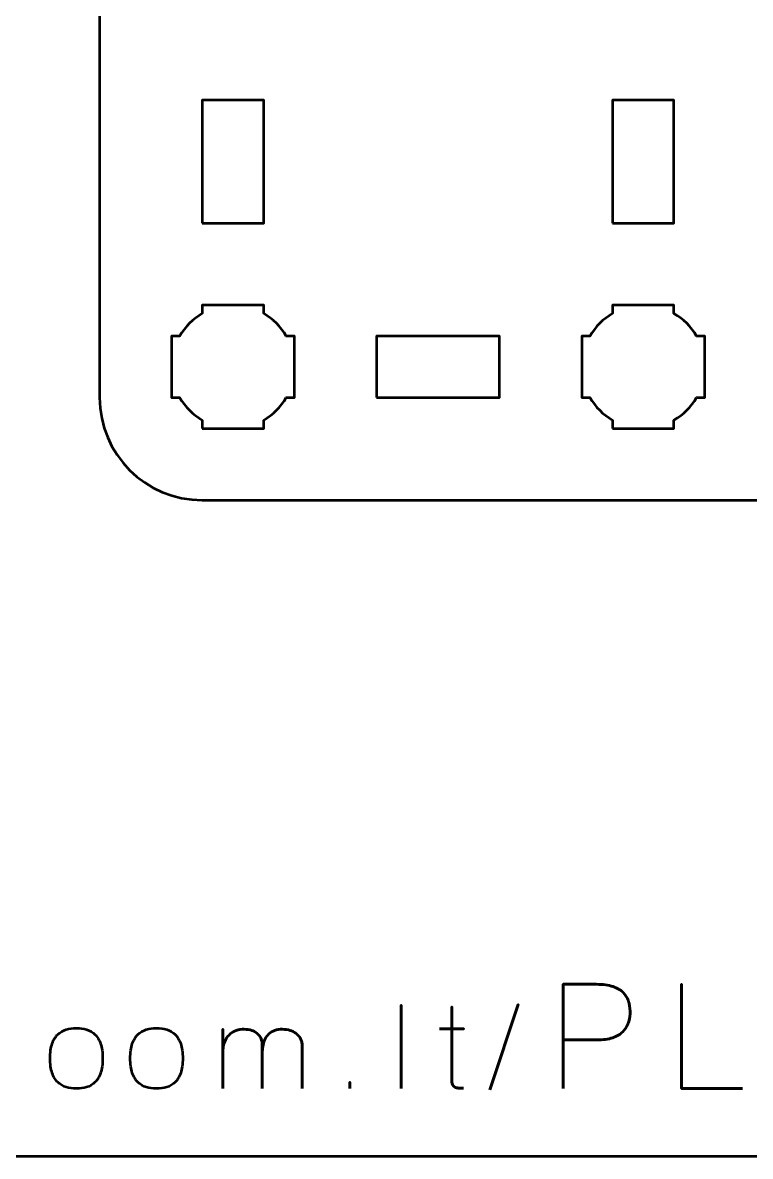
# Model space of a CAD drawing. Header units: centimetres. Extents: x -21 to 0, y -29.7 to 0.
# Drawn here: x -7.53 to -3.98, y -29.7 to -24.17 of the extents above; entities that cross this region are included whole.
import ezdxf

# ---------------------------------------------------------------- set-up
doc = ezdxf.new("R2010")
doc.units = ezdxf.units.CM
doc.header["$MEASUREMENT"] = 0
doc.layers.add('Layer 1', color=7, linetype='Continuous')

msp = doc.modelspace()

# ---------------------------------------------------------------- linework, layer by layer
at = {"layer": 'Layer 1', "color": 1, "lineweight": 53}
msp.add_open_spline([(-21.00003, -29.19995), (-21.00003, -29.19995), (-21.00003, -5.89992), (-21.00003, -5.89992), (-21.00003, -5.89992), (-21.00003, -5.81709), (-20.93286, -5.74992), (-20.85003, -5.74992), (-20.85003, -5.74992), (-20.7672, -5.74992), (-20.70003, -5.68275), (-20.70003, -5.59992), (-20.70003, -5.59992), (-20.70003, -5.51709), (-20.7672, -5.44992), (-20.85003, -5.44992), (-20.85003, -5.44992), (-20.93286, -5.44992), (-21.00003, -5.38275), (-21.00003, -5.29992), (-21.00003, -5.29992), (-21.00003, -5.21709), (-20.93286, -5.14992), (-20.85003, -5.14992), (-20.85003, -5.14992), (-20.7672, -5.14992), (-20.70003, -5.08275), (-20.70003, -4.99992), (-20.70003, -4.99992), (-20.70003, -4.91709), (-20.7672, -4.84992), (-20.85003, -4.84992), (-20.85003, -4.84992), (-20.93286, -4.84992), (-21.00003, -4.78275), (-21.00003, -4.69992), (-21.00003, -4.69992), (-21.00003, -4.61709), (-20.93286, -4.54992), (-20.85003, -4.54992), (-20.85003, -4.54992), (-20.7672, -4.54992), (-20.70003, -4.48275), (-20.70003, -4.39992), (-20.70003, -4.39992), (-20.70003, -4.31709), (-20.7672, -4.24992), (-20.85003, -4.24992), (-20.85003, -4.24992), (-20.93286, -4.24992), (-21.00003, -4.18275), (-21.00003, -4.09992), (-21.00003, -4.09992), (-21.00003, -4.01709), (-20.93286, -3.94992), (-20.85003, -3.94992), (-20.85003, -3.94992), (-20.7672, -3.94992), (-20.70003, -3.88275), (-20.70003, -3.79992), (-20.70003, -3.79992), (-20.70003, -3.71709), (-20.7672, -3.64992), (-20.85003, -3.64992), (-20.85003, -3.64992), (-20.93286, -3.64992), (-21.00003, -3.58275), (-21.00003, -3.49992), (-21.00003, -3.49992), (-21.00003, -3.41709), (-20.93286, -3.34992), (-20.85003, -3.34992), (-20.85003, -3.34992), (-20.7672, -3.34992), (-20.70003, -3.28275), (-20.70003, -3.19992), (-20.70003, -3.19992), (-20.70003, -3.11709), (-20.7672, -3.04992), (-20.85003, -3.04992), (-20.85003, -3.04992), (-20.93286, -3.04992), (-21.00003, -2.98275), (-21.00003, -2.89992), (-21.00003, -2.89992), (-21.00003, -2.81709), (-20.93286, -2.74992), (-20.85003, -2.74992), (-20.85003, -2.74992), (-20.7672, -2.74992), (-20.70003, -2.68275), (-20.70003, -2.59992), (-20.70003, -2.59992), (-20.70003, -2.51709), (-20.7672, -2.44992), (-20.85003, -2.44992), (-20.85003, -2.44992), (-20.93286, -2.44992), (-21.00003, -2.38275), (-21.00003, -2.29992), (-21.00003, -2.29992), (-21.00003, -2.21709), (-20.93286, -2.14992), (-20.85003, -2.14992), (-20.85003, -2.14992), (-20.7672, -2.14992), (-20.70003, -2.08275), (-20.70003, -1.99992), (-20.70003, -1.99992), (-20.70003, -1.91709), (-20.7672, -1.84992), (-20.85003, -1.84992), (-20.85003, -1.84992), (-20.93286, -1.84992), (-21.00003, -1.78275), (-21.00003, -1.69992), (-21.00003, -1.69992), (-21.00003, -1.61709), (-20.93286, -1.54992), (-20.85003, -1.54992), (-20.85003, -1.54992), (-20.7672, -1.54992), (-20.70003, -1.48275), (-20.70003, -1.39992), (-20.70003, -1.39992), (-20.70003, -1.31709), (-20.7672, -1.24992), (-20.85003, -1.24992), (-20.85003, -1.24992), (-20.93286, -1.24992), (-21.00003, -1.18275), (-21.00003, -1.09992), (-21.00003, -1.09992), (-21.00003, -1.09992), (-21.00003, -0.49992), (-21.00003, -0.49992), (-21.00003, -0.49992), (-21.00003, -0.22295), (-20.77694, 0.00004), (-20.49994, 0.00004), (-20.49994, 0.00004), (-20.49994, 0.00004), (-0.50008, 0.00004), (-0.50008, 0.00004), (-0.50008, 0.00004), (-0.22294, 0.00004), (0.00002, -0.22295), (0.00002, -0.49992), (0.00002, -0.49992), (0.00002, -0.49992), (0.00002, -29.19995), (0.00002, -29.19995), (0.00002, -29.19995), (0.00002, -29.47695), (-0.22294, -29.70004), (-0.50008, -29.70004), (-0.50008, -29.70004), (-0.50008, -29.70004), (-20.49994, -29.70004), (-20.49994, -29.70004), (-20.49994, -29.70004), (-20.77694, -29.70004), (-21.00003, -29.47695), (-21.00003, -29.19995)], degree=3, knots=[0, 0, 0, 0, 0.0243902, 0.0243902, 0.0243902, 0.0243902, 0.0487805, 0.0487805, 0.0487805, 0.0487805, 0.0731707, 0.0731707, 0.0731707, 0.0731707, 0.097561, 0.097561, 0.097561, 0.097561, 0.1219512, 0.1219512, 0.1219512, 0.1219512, 0.1463415, 0.1463415, 0.1463415, 0.1463415, 0.1707317, 0.1707317, 0.1707317, 0.1707317, 0.195122, 0.195122, 0.195122, 0.195122, 0.2195122, 0.2195122, 0.2195122, 0.2195122, 0.2439024, 0.2439024, 0.2439024, 0.2439024, 0.2682927, 0.2682927, 0.2682927, 0.2682927, 0.2926829, 0.2926829, 0.2926829, 0.2926829, 0.3170732, 0.3170732, 0.3170732, 0.3170732, 0.3414634, 0.3414634, 0.3414634, 0.3414634, 0.3658537, 0.3658537, 0.3658537, 0.3658537, 0.3902439, 0.3902439, 0.3902439, 0.3902439, 0.4146341, 0.4146341, 0.4146341, 0.4146341, 0.4390244, 0.4390244, 0.4390244, 0.4390244, 0.4634146, 0.4634146, 0.4634146, 0.4634146, 0.4878049, 0.4878049, 0.4878049, 0.4878049, 0.5121951, 0.5121951, 0.5121951, 0.5121951, 0.5365854, 0.5365854, 0.5365854, 0.5365854, 0.5609756, 0.5609756, 0.5609756, 0.5609756, 0.5853659, 0.5853659, 0.5853659, 0.5853659, 0.6097561, 0.6097561, 0.6097561, 0.6097561, 0.6341463, 0.6341463, 0.6341463, 0.6341463, 0.6585366, 0.6585366, 0.6585366, 0.6585366, 0.6829268, 0.6829268, 0.6829268, 0.6829268, 0.7073171, 0.7073171, 0.7073171, 0.7073171, 0.7317073, 0.7317073, 0.7317073, 0.7317073, 0.7560976, 0.7560976, 0.7560976, 0.7560976, 0.7804878, 0.7804878, 0.7804878, 0.7804878, 0.804878, 0.804878, 0.804878, 0.804878, 0.8292683, 0.8292683, 0.8292683, 0.8292683, 0.8536585, 0.8536585, 0.8536585, 0.8536585, 0.8780488, 0.8780488, 0.8780488, 0.8780488, 0.902439, 0.902439, 0.902439, 0.902439, 0.9268293, 0.9268293, 0.9268293, 0.9268293, 0.9512195, 0.9512195, 0.9512195, 0.9512195, 0.9756098, 0.9756098, 0.9756098, 0.9756098, 1, 1, 1, 1], dxfattribs=at)
at = {"layer": 'Layer 1', "color": 3, "lineweight": 53}
msp.add_open_spline([(-2.35, -26.5), (-2.35, -26.5), (-6.65, -26.5), (-6.65, -26.5), (-6.65, -26.5), (-6.92609, -26.5), (-7.15, -26.27609), (-7.15, -26), (-7.15, -26), (-7.15, -26), (-7.15, -19.7), (-7.15, -19.7), (-7.15, -19.7), (-7.15, -19.42391), (-6.92609, -19.2), (-6.65, -19.2), (-6.65, -19.2), (-6.65, -19.2), (-2.35, -19.2), (-2.35, -19.2), (-2.35, -19.2), (-2.07391, -19.2), (-1.85, -19.42391), (-1.85, -19.7), (-1.85, -19.7), (-1.85, -19.7), (-1.85, -26), (-1.85, -26), (-1.85, -26), (-1.85, -26.27609), (-2.07391, -26.5), (-2.35, -26.5)], degree=3, knots=[0, 0, 0, 0, 0.125, 0.125, 0.125, 0.125, 0.25, 0.25, 0.25, 0.25, 0.375, 0.375, 0.375, 0.375, 0.5, 0.5, 0.5, 0.5, 0.625, 0.625, 0.625, 0.625, 0.75, 0.75, 0.75, 0.75, 0.875, 0.875, 0.875, 0.875, 1, 1, 1, 1], dxfattribs=at)
at = {"layer": 'Layer 1', "lineweight": 53}
for points, knots in [([(-6.65, -25.15), (-6.65, -25.15), (-6.65, -24.55), (-6.65, -24.55), (-6.65, -24.55), (-6.65, -24.55), (-6.35, -24.55), (-6.35, -24.55), (-6.35, -24.55), (-6.35, -24.55), (-6.35, -25.15), (-6.35, -25.15), (-6.35, -25.15), (-6.35, -25.15), (-6.65, -25.15), (-6.65, -25.15)], [0, 0, 0, 0, 0.25, 0.25, 0.25, 0.25, 0.5, 0.5, 0.5, 0.5, 0.75, 0.75, 0.75, 0.75, 1, 1, 1, 1]), ([(-4.65, -25.15), (-4.65, -25.15), (-4.65, -24.55), (-4.65, -24.55), (-4.65, -24.55), (-4.65, -24.55), (-4.35, -24.55), (-4.35, -24.55), (-4.35, -24.55), (-4.35, -24.55), (-4.35, -25.15), (-4.35, -25.15), (-4.35, -25.15), (-4.35, -25.15), (-4.65, -25.15), (-4.65, -25.15)], [0, 0, 0, 0, 0.25, 0.25, 0.25, 0.25, 0.5, 0.5, 0.5, 0.5, 0.75, 0.75, 0.75, 0.75, 1, 1, 1, 1]), ([(-6.65, -26.15), (-6.65, -26.15), (-6.65, -26.10985), (-6.65, -26.10985), (-6.65, -26.10985), (-6.69553, -26.0835), (-6.7335, -26.04553), (-6.75985, -26), (-6.75985, -26), (-6.75985, -26), (-6.8, -26), (-6.8, -26), (-6.8, -26), (-6.8, -26), (-6.8, -25.85), (-6.8, -25.85), (-6.8, -25.85), (-6.8, -25.85), (-6.8, -25.7), (-6.8, -25.7), (-6.8, -25.7), (-6.8, -25.7), (-6.75985, -25.7), (-6.75985, -25.7), (-6.75985, -25.7), (-6.7335, -25.65447), (-6.69553, -25.6165), (-6.65, -25.59015), (-6.65, -25.59015), (-6.65, -25.59015), (-6.65, -25.55), (-6.65, -25.55), (-6.65, -25.55), (-6.65, -25.55), (-6.5, -25.55), (-6.5, -25.55), (-6.5, -25.55), (-6.5, -25.55), (-6.35, -25.55), (-6.35, -25.55), (-6.35, -25.55), (-6.35, -25.55), (-6.35, -25.59015), (-6.35, -25.59015), (-6.35, -25.59015), (-6.30447, -25.6165), (-6.2665, -25.65447), (-6.24015, -25.7), (-6.24015, -25.7), (-6.24015, -25.7), (-6.2, -25.7), (-6.2, -25.7), (-6.2, -25.7), (-6.2, -25.7), (-6.2, -25.85), (-6.2, -25.85), (-6.2, -25.85), (-6.2, -25.85), (-6.2, -26), (-6.2, -26), (-6.2, -26), (-6.2, -26), (-6.24015, -26), (-6.24015, -26), (-6.24015, -26), (-6.2665, -26.04553), (-6.30447, -26.0835), (-6.35, -26.10985), (-6.35, -26.10985), (-6.35, -26.10985), (-6.35, -26.15), (-6.35, -26.15), (-6.35, -26.15), (-6.35, -26.15), (-6.5, -26.15), (-6.5, -26.15), (-6.5, -26.15), (-6.5, -26.15), (-6.65, -26.15), (-6.65, -26.15)], [0, 0, 0, 0, 0.05, 0.05, 0.05, 0.05, 0.1, 0.1, 0.1, 0.1, 0.15, 0.15, 0.15, 0.15, 0.2, 0.2, 0.2, 0.2, 0.25, 0.25, 0.25, 0.25, 0.3, 0.3, 0.3, 0.3, 0.35, 0.35, 0.35, 0.35, 0.4, 0.4, 0.4, 0.4, 0.45, 0.45, 0.45, 0.45, 0.5, 0.5, 0.5, 0.5, 0.55, 0.55, 0.55, 0.55, 0.6, 0.6, 0.6, 0.6, 0.65, 0.65, 0.65, 0.65, 0.7, 0.7, 0.7, 0.7, 0.75, 0.75, 0.75, 0.75, 0.8, 0.8, 0.8, 0.8, 0.85, 0.85, 0.85, 0.85, 0.9, 0.9, 0.9, 0.9, 0.95, 0.95, 0.95, 0.95, 1, 1, 1, 1]), ([(-4.65, -26.15), (-4.65, -26.15), (-4.65, -26.10985), (-4.65, -26.10985), (-4.65, -26.10985), (-4.69553, -26.0835), (-4.7335, -26.04553), (-4.75985, -26), (-4.75985, -26), (-4.75985, -26), (-4.8, -26), (-4.8, -26), (-4.8, -26), (-4.8, -26), (-4.8, -25.85), (-4.8, -25.85), (-4.8, -25.85), (-4.8, -25.85), (-4.8, -25.7), (-4.8, -25.7), (-4.8, -25.7), (-4.8, -25.7), (-4.75985, -25.7), (-4.75985, -25.7), (-4.75985, -25.7), (-4.7335, -25.65447), (-4.69553, -25.6165), (-4.65, -25.59015), (-4.65, -25.59015), (-4.65, -25.59015), (-4.65, -25.55), (-4.65, -25.55), (-4.65, -25.55), (-4.65, -25.55), (-4.5, -25.55), (-4.5, -25.55), (-4.5, -25.55), (-4.5, -25.55), (-4.35, -25.55), (-4.35, -25.55), (-4.35, -25.55), (-4.35, -25.55), (-4.35, -25.59015), (-4.35, -25.59015), (-4.35, -25.59015), (-4.30447, -25.6165), (-4.2665, -25.65447), (-4.24015, -25.7), (-4.24015, -25.7), (-4.24015, -25.7), (-4.2, -25.7), (-4.2, -25.7), (-4.2, -25.7), (-4.2, -25.7), (-4.2, -25.85), (-4.2, -25.85), (-4.2, -25.85), (-4.2, -25.85), (-4.2, -26), (-4.2, -26), (-4.2, -26), (-4.2, -26), (-4.24015, -26), (-4.24015, -26), (-4.24015, -26), (-4.2665, -26.04553), (-4.30447, -26.0835), (-4.35, -26.10985), (-4.35, -26.10985), (-4.35, -26.10985), (-4.35, -26.15), (-4.35, -26.15), (-4.35, -26.15), (-4.35, -26.15), (-4.5, -26.15), (-4.5, -26.15), (-4.5, -26.15), (-4.5, -26.15), (-4.65, -26.15), (-4.65, -26.15)], [0, 0, 0, 0, 0.05, 0.05, 0.05, 0.05, 0.1, 0.1, 0.1, 0.1, 0.15, 0.15, 0.15, 0.15, 0.2, 0.2, 0.2, 0.2, 0.25, 0.25, 0.25, 0.25, 0.3, 0.3, 0.3, 0.3, 0.35, 0.35, 0.35, 0.35, 0.4, 0.4, 0.4, 0.4, 0.45, 0.45, 0.45, 0.45, 0.5, 0.5, 0.5, 0.5, 0.55, 0.55, 0.55, 0.55, 0.6, 0.6, 0.6, 0.6, 0.65, 0.65, 0.65, 0.65, 0.7, 0.7, 0.7, 0.7, 0.75, 0.75, 0.75, 0.75, 0.8, 0.8, 0.8, 0.8, 0.85, 0.85, 0.85, 0.85, 0.9, 0.9, 0.9, 0.9, 0.95, 0.95, 0.95, 0.95, 1, 1, 1, 1]), ([(-5.8, -26), (-5.8, -26), (-5.8, -25.7), (-5.8, -25.7), (-5.8, -25.7), (-5.8, -25.7), (-5.2, -25.7), (-5.2, -25.7), (-5.2, -25.7), (-5.2, -25.7), (-5.2, -26), (-5.2, -26), (-5.2, -26), (-5.2, -26), (-5.8, -26), (-5.8, -26)], [0, 0, 0, 0, 0.25, 0.25, 0.25, 0.25, 0.5, 0.5, 0.5, 0.5, 0.75, 0.75, 0.75, 0.75, 1, 1, 1, 1])]:
    msp.add_open_spline(points, degree=3, knots=knots, dxfattribs=at)
at = {"layer": 'Layer 1', "color": 5, "lineweight": 53}
for points, knots in [([(-4.88979, -29.36992), (-4.88979, -29.36992), (-4.88979, -28.86121), (-4.88979, -28.86121), (-4.88979, -28.86121), (-4.88979, -28.86121), (-4.72751, -28.86121), (-4.72751, -28.86121), (-4.72751, -28.86121), (-4.69505, -28.86133), (-4.66836, -28.86497), (-4.64731, -28.87203), (-4.64731, -28.87203), (-4.62638, -28.87897), (-4.60992, -28.88861), (-4.59804, -28.90084), (-4.59804, -28.90084), (-4.58616, -28.91295), (-4.5777, -28.92683), (-4.57252, -28.94247), (-4.57252, -28.94247), (-4.56747, -28.95811), (-4.56453, -28.97445), (-4.56382, -28.99174), (-4.56382, -28.99174), (-4.563, -29.00903), (-4.565, -29.02596), (-4.5697, -29.04242), (-4.5697, -29.04242), (-4.57452, -29.05889), (-4.58264, -29.07382), (-4.59428, -29.08723), (-4.59428, -29.08723), (-4.6058, -29.10063), (-4.62144, -29.11133), (-4.64108, -29.11921), (-4.64108, -29.11921), (-4.66072, -29.12721), (-4.68506, -29.13121), (-4.7141, -29.13144), (-4.7141, -29.13144), (-4.7141, -29.13144), (-4.88979, -29.13144), (-4.88979, -29.13144), (-4.88979, -29.13144), (-4.88979, -29.13144), (-4.7141, -29.13144), (-4.7141, -29.13144), (-4.7141, -29.13144), (-4.68565, -29.13121), (-4.66154, -29.12721), (-4.64202, -29.11921), (-4.64202, -29.11921), (-4.62238, -29.11133), (-4.60674, -29.10063), (-4.59498, -29.08723), (-4.59498, -29.08723), (-4.58334, -29.07382), (-4.57499, -29.05889), (-4.57005, -29.04242), (-4.57005, -29.04242), (-4.56511, -29.02596), (-4.563, -29.00903), (-4.56382, -28.99174), (-4.56382, -28.99174), (-4.56453, -28.97445), (-4.56747, -28.95811), (-4.57276, -28.94247), (-4.57276, -28.94247), (-4.57793, -28.92683), (-4.58663, -28.91295), (-4.59851, -28.90084), (-4.59851, -28.90084), (-4.6105, -28.88861), (-4.62697, -28.87897), (-4.6479, -28.87203), (-4.6479, -28.87203), (-4.66895, -28.86497), (-4.69541, -28.86133), (-4.72751, -28.86121), (-4.72751, -28.86121), (-4.72751, -28.86121), (-4.88979, -28.86121), (-4.88979, -28.86121), (-4.88979, -28.86121), (-4.88979, -28.86121), (-4.88979, -29.36992), (-4.88979, -29.36992)], [0, 0, 0, 0, 0.0454545, 0.0454545, 0.0454545, 0.0454545, 0.0909091, 0.0909091, 0.0909091, 0.0909091, 0.1363636, 0.1363636, 0.1363636, 0.1363636, 0.1818182, 0.1818182, 0.1818182, 0.1818182, 0.2272727, 0.2272727, 0.2272727, 0.2272727, 0.2727273, 0.2727273, 0.2727273, 0.2727273, 0.3181818, 0.3181818, 0.3181818, 0.3181818, 0.3636364, 0.3636364, 0.3636364, 0.3636364, 0.4090909, 0.4090909, 0.4090909, 0.4090909, 0.4545455, 0.4545455, 0.4545455, 0.4545455, 0.5, 0.5, 0.5, 0.5, 0.5454545, 0.5454545, 0.5454545, 0.5454545, 0.5909091, 0.5909091, 0.5909091, 0.5909091, 0.6363636, 0.6363636, 0.6363636, 0.6363636, 0.6818182, 0.6818182, 0.6818182, 0.6818182, 0.7272727, 0.7272727, 0.7272727, 0.7272727, 0.7727273, 0.7727273, 0.7727273, 0.7727273, 0.8181818, 0.8181818, 0.8181818, 0.8181818, 0.8636364, 0.8636364, 0.8636364, 0.8636364, 0.9090909, 0.9090909, 0.9090909, 0.9090909, 0.9545455, 0.9545455, 0.9545455, 0.9545455, 1, 1, 1, 1]), ([(-4.0156, -29.36992), (-4.0156, -29.36992), (-4.31264, -29.36992), (-4.31264, -29.36992), (-4.31264, -29.36992), (-4.31264, -29.36992), (-4.31264, -28.86121), (-4.31264, -28.86121), (-4.31264, -28.86121), (-4.31264, -28.86121), (-4.31264, -29.36992), (-4.31264, -29.36992), (-4.31264, -29.36992), (-4.31264, -29.36992), (-4.0156, -29.36992), (-4.0156, -29.36992)], [0, 0, 0, 0, 0.25, 0.25, 0.25, 0.25, 0.5, 0.5, 0.5, 0.5, 0.75, 0.75, 0.75, 0.75, 1, 1, 1, 1]), ([(-5.68058, -29.36992), (-5.68058, -29.36992), (-5.68058, -28.96296), (-5.68058, -28.96296), (-5.68058, -28.96296), (-5.68058, -28.96296), (-5.68058, -29.36992), (-5.68058, -29.36992)], [0, 0, 0, 0, 0.5, 0.5, 0.5, 0.5, 1, 1, 1, 1]), ([(-5.24765, -29.37556), (-5.24765, -29.37556), (-5.10936, -28.95901), (-5.10936, -28.95901), (-5.10936, -28.95901), (-5.10936, -28.95901), (-5.24765, -29.37556), (-5.24765, -29.37556)], [0, 0, 0, 0, 0.5, 0.5, 0.5, 0.5, 1, 1, 1, 1]), ([(-5.37578, -29.3671), (-5.38274, -29.36766), (-5.3897, -29.36785), (-5.39648, -29.36766), (-5.39648, -29.36766), (-5.40325, -29.36747), (-5.40937, -29.36644), (-5.41492, -29.36437), (-5.41492, -29.36437), (-5.42047, -29.36239), (-5.42489, -29.35882), (-5.42827, -29.35374), (-5.42827, -29.35374), (-5.43157, -29.34866), (-5.43326, -29.34142), (-5.43335, -29.3321), (-5.43335, -29.3321), (-5.43335, -29.32768), (-5.43335, -29.32016), (-5.43335, -29.30962), (-5.43335, -29.30962), (-5.43335, -29.29899), (-5.43335, -29.28619), (-5.43335, -29.27105), (-5.43335, -29.27105), (-5.43335, -29.2559), (-5.43335, -29.23935), (-5.43335, -29.22138), (-5.43335, -29.22138), (-5.43335, -29.20341), (-5.43335, -29.18488), (-5.43335, -29.16569), (-5.43335, -29.16569), (-5.43335, -29.1465), (-5.43335, -29.12759), (-5.43335, -29.10887), (-5.43335, -29.10887), (-5.43335, -29.09015), (-5.43335, -29.07255), (-5.43335, -29.056), (-5.43335, -29.056), (-5.43335, -29.03944), (-5.43335, -29.02476), (-5.43335, -29.01207), (-5.43335, -29.01207), (-5.43335, -28.99927), (-5.43335, -28.9893), (-5.43335, -28.98196), (-5.43335, -28.98196), (-5.43335, -28.97472), (-5.43335, -28.97095), (-5.43335, -28.97086), (-5.43335, -28.97086), (-5.43335, -28.97095), (-5.43335, -28.97472), (-5.43335, -28.98196), (-5.43335, -28.98196), (-5.43335, -28.9893), (-5.43335, -28.99927), (-5.43335, -29.01207), (-5.43335, -29.01207), (-5.43335, -29.02476), (-5.43335, -29.03944), (-5.43335, -29.056), (-5.43335, -29.056), (-5.43335, -29.07255), (-5.43335, -29.09015), (-5.43335, -29.10887), (-5.43335, -29.10887), (-5.43335, -29.12759), (-5.43335, -29.1465), (-5.43335, -29.16569), (-5.43335, -29.16569), (-5.43335, -29.18488), (-5.43335, -29.20341), (-5.43335, -29.22138), (-5.43335, -29.22138), (-5.43335, -29.23935), (-5.43335, -29.2559), (-5.43335, -29.27105), (-5.43335, -29.27105), (-5.43335, -29.28619), (-5.43335, -29.29899), (-5.43335, -29.30962), (-5.43335, -29.30962), (-5.43335, -29.32016), (-5.43335, -29.32768), (-5.43335, -29.3321), (-5.43335, -29.3321), (-5.43326, -29.34142), (-5.43157, -29.34866), (-5.42827, -29.35374), (-5.42827, -29.35374), (-5.42489, -29.35882), (-5.42047, -29.36239), (-5.41492, -29.36437), (-5.41492, -29.36437), (-5.40937, -29.36644), (-5.40325, -29.36747), (-5.39648, -29.36766), (-5.39648, -29.36766), (-5.3897, -29.36785), (-5.38274, -29.36766), (-5.37578, -29.3671)], [0, 0, 0, 0, 0.0384615, 0.0384615, 0.0384615, 0.0384615, 0.0769231, 0.0769231, 0.0769231, 0.0769231, 0.1153846, 0.1153846, 0.1153846, 0.1153846, 0.1538462, 0.1538462, 0.1538462, 0.1538462, 0.1923077, 0.1923077, 0.1923077, 0.1923077, 0.2307692, 0.2307692, 0.2307692, 0.2307692, 0.2692308, 0.2692308, 0.2692308, 0.2692308, 0.3076923, 0.3076923, 0.3076923, 0.3076923, 0.3461538, 0.3461538, 0.3461538, 0.3461538, 0.3846154, 0.3846154, 0.3846154, 0.3846154, 0.4230769, 0.4230769, 0.4230769, 0.4230769, 0.4615385, 0.4615385, 0.4615385, 0.4615385, 0.5, 0.5, 0.5, 0.5, 0.5384615, 0.5384615, 0.5384615, 0.5384615, 0.5769231, 0.5769231, 0.5769231, 0.5769231, 0.6153846, 0.6153846, 0.6153846, 0.6153846, 0.6538462, 0.6538462, 0.6538462, 0.6538462, 0.6923077, 0.6923077, 0.6923077, 0.6923077, 0.7307692, 0.7307692, 0.7307692, 0.7307692, 0.7692308, 0.7692308, 0.7692308, 0.7692308, 0.8076923, 0.8076923, 0.8076923, 0.8076923, 0.8461538, 0.8461538, 0.8461538, 0.8461538, 0.8846154, 0.8846154, 0.8846154, 0.8846154, 0.9230769, 0.9230769, 0.9230769, 0.9230769, 0.9615385, 0.9615385, 0.9615385, 0.9615385, 1, 1, 1, 1]), ([(-7.26327, -29.36992), (-7.24549, -29.37001), (-7.22894, -29.36776), (-7.21351, -29.36296), (-7.21351, -29.36296), (-7.19808, -29.35816), (-7.18444, -29.35016), (-7.17277, -29.33897), (-7.17277, -29.33897), (-7.16101, -29.32778), (-7.15189, -29.31263), (-7.14521, -29.29344), (-7.14521, -29.29344), (-7.13863, -29.27434), (-7.13524, -29.25054), (-7.13514, -29.22204), (-7.13514, -29.22204), (-7.13524, -29.19363), (-7.13863, -29.16992), (-7.14521, -29.15092), (-7.14521, -29.15092), (-7.15189, -29.13191), (-7.16101, -29.11677), (-7.17277, -29.10557), (-7.17277, -29.10557), (-7.18444, -29.09447), (-7.19808, -29.08648), (-7.21351, -29.08168), (-7.21351, -29.08168), (-7.22894, -29.07688), (-7.24549, -29.07462), (-7.26327, -29.07472), (-7.26327, -29.07472), (-7.28086, -29.07462), (-7.29742, -29.07688), (-7.31285, -29.08168), (-7.31285, -29.08168), (-7.32828, -29.08648), (-7.34182, -29.09447), (-7.35358, -29.10557), (-7.35358, -29.10557), (-7.36534, -29.11677), (-7.37456, -29.13191), (-7.38124, -29.15092), (-7.38124, -29.15092), (-7.38792, -29.16992), (-7.39131, -29.19363), (-7.3914, -29.22204), (-7.3914, -29.22204), (-7.39131, -29.25054), (-7.38792, -29.27434), (-7.38124, -29.29344), (-7.38124, -29.29344), (-7.37456, -29.31263), (-7.36534, -29.32778), (-7.35358, -29.33897), (-7.35358, -29.33897), (-7.34182, -29.35016), (-7.32828, -29.35816), (-7.31285, -29.36296), (-7.31285, -29.36296), (-7.29742, -29.36776), (-7.28086, -29.37001), (-7.26327, -29.36992)], [0, 0, 0, 0, 0.0625, 0.0625, 0.0625, 0.0625, 0.125, 0.125, 0.125, 0.125, 0.1875, 0.1875, 0.1875, 0.1875, 0.25, 0.25, 0.25, 0.25, 0.3125, 0.3125, 0.3125, 0.3125, 0.375, 0.375, 0.375, 0.375, 0.4375, 0.4375, 0.4375, 0.4375, 0.5, 0.5, 0.5, 0.5, 0.5625, 0.5625, 0.5625, 0.5625, 0.625, 0.625, 0.625, 0.625, 0.6875, 0.6875, 0.6875, 0.6875, 0.75, 0.75, 0.75, 0.75, 0.8125, 0.8125, 0.8125, 0.8125, 0.875, 0.875, 0.875, 0.875, 0.9375, 0.9375, 0.9375, 0.9375, 1, 1, 1, 1]), ([(-7.26327, -29.36992), (-7.24549, -29.37001), (-7.22894, -29.36776), (-7.21351, -29.36296), (-7.21351, -29.36296), (-7.19808, -29.35816), (-7.18444, -29.35016), (-7.17277, -29.33897), (-7.17277, -29.33897), (-7.16101, -29.32778), (-7.15189, -29.31263), (-7.14521, -29.29344), (-7.14521, -29.29344), (-7.13863, -29.27434), (-7.13524, -29.25054), (-7.13514, -29.22204), (-7.13514, -29.22204), (-7.13524, -29.19363), (-7.13863, -29.16992), (-7.14521, -29.15092), (-7.14521, -29.15092), (-7.15189, -29.13191), (-7.16101, -29.11677), (-7.17277, -29.10557), (-7.17277, -29.10557), (-7.18444, -29.09447), (-7.19808, -29.08648), (-7.21351, -29.08168), (-7.21351, -29.08168), (-7.22894, -29.07688), (-7.24549, -29.07462), (-7.26327, -29.07472), (-7.26327, -29.07472), (-7.28086, -29.07462), (-7.29742, -29.07688), (-7.31285, -29.08168), (-7.31285, -29.08168), (-7.32828, -29.08648), (-7.34182, -29.09447), (-7.35358, -29.10557), (-7.35358, -29.10557), (-7.36534, -29.11677), (-7.37456, -29.13191), (-7.38124, -29.15092), (-7.38124, -29.15092), (-7.38792, -29.16992), (-7.39131, -29.19363), (-7.3914, -29.22204), (-7.3914, -29.22204), (-7.39131, -29.25054), (-7.38792, -29.27434), (-7.38124, -29.29344), (-7.38124, -29.29344), (-7.37456, -29.31263), (-7.36534, -29.32778), (-7.35358, -29.33897), (-7.35358, -29.33897), (-7.34182, -29.35016), (-7.32828, -29.35816), (-7.31285, -29.36296), (-7.31285, -29.36296), (-7.29742, -29.36776), (-7.28086, -29.37001), (-7.26327, -29.36992)], [0, 0, 0, 0, 0.0625, 0.0625, 0.0625, 0.0625, 0.125, 0.125, 0.125, 0.125, 0.1875, 0.1875, 0.1875, 0.1875, 0.25, 0.25, 0.25, 0.25, 0.3125, 0.3125, 0.3125, 0.3125, 0.375, 0.375, 0.375, 0.375, 0.4375, 0.4375, 0.4375, 0.4375, 0.5, 0.5, 0.5, 0.5, 0.5625, 0.5625, 0.5625, 0.5625, 0.625, 0.625, 0.625, 0.625, 0.6875, 0.6875, 0.6875, 0.6875, 0.75, 0.75, 0.75, 0.75, 0.8125, 0.8125, 0.8125, 0.8125, 0.875, 0.875, 0.875, 0.875, 0.9375, 0.9375, 0.9375, 0.9375, 1, 1, 1, 1]), ([(-6.87268, -29.36992), (-6.8549, -29.37001), (-6.83835, -29.36776), (-6.82292, -29.36296), (-6.82292, -29.36296), (-6.80749, -29.35816), (-6.79385, -29.35016), (-6.78218, -29.33897), (-6.78218, -29.33897), (-6.77042, -29.32778), (-6.7613, -29.31263), (-6.75462, -29.29344), (-6.75462, -29.29344), (-6.74804, -29.27434), (-6.74465, -29.25054), (-6.74455, -29.22204), (-6.74455, -29.22204), (-6.74465, -29.19363), (-6.74804, -29.16992), (-6.75462, -29.15092), (-6.75462, -29.15092), (-6.7613, -29.13191), (-6.77042, -29.11677), (-6.78218, -29.10557), (-6.78218, -29.10557), (-6.79385, -29.09447), (-6.80749, -29.08648), (-6.82292, -29.08168), (-6.82292, -29.08168), (-6.83835, -29.07688), (-6.8549, -29.07462), (-6.87268, -29.07472), (-6.87268, -29.07472), (-6.89027, -29.07462), (-6.90683, -29.07688), (-6.92226, -29.08168), (-6.92226, -29.08168), (-6.93769, -29.08648), (-6.95123, -29.09447), (-6.96299, -29.10557), (-6.96299, -29.10557), (-6.97475, -29.11677), (-6.98397, -29.13191), (-6.99065, -29.15092), (-6.99065, -29.15092), (-6.99733, -29.16992), (-7.00072, -29.19363), (-7.00081, -29.22204), (-7.00081, -29.22204), (-7.00072, -29.25054), (-6.99733, -29.27434), (-6.99065, -29.29344), (-6.99065, -29.29344), (-6.98397, -29.31263), (-6.97475, -29.32778), (-6.96299, -29.33897), (-6.96299, -29.33897), (-6.95123, -29.35016), (-6.93769, -29.35816), (-6.92226, -29.36296), (-6.92226, -29.36296), (-6.90683, -29.36776), (-6.89027, -29.37001), (-6.87268, -29.36992)], [0, 0, 0, 0, 0.0625, 0.0625, 0.0625, 0.0625, 0.125, 0.125, 0.125, 0.125, 0.1875, 0.1875, 0.1875, 0.1875, 0.25, 0.25, 0.25, 0.25, 0.3125, 0.3125, 0.3125, 0.3125, 0.375, 0.375, 0.375, 0.375, 0.4375, 0.4375, 0.4375, 0.4375, 0.5, 0.5, 0.5, 0.5, 0.5625, 0.5625, 0.5625, 0.5625, 0.625, 0.625, 0.625, 0.625, 0.6875, 0.6875, 0.6875, 0.6875, 0.75, 0.75, 0.75, 0.75, 0.8125, 0.8125, 0.8125, 0.8125, 0.875, 0.875, 0.875, 0.875, 0.9375, 0.9375, 0.9375, 0.9375, 1, 1, 1, 1]), ([(-6.87268, -29.36992), (-6.8549, -29.37001), (-6.83835, -29.36776), (-6.82292, -29.36296), (-6.82292, -29.36296), (-6.80749, -29.35816), (-6.79385, -29.35016), (-6.78218, -29.33897), (-6.78218, -29.33897), (-6.77042, -29.32778), (-6.7613, -29.31263), (-6.75462, -29.29344), (-6.75462, -29.29344), (-6.74804, -29.27434), (-6.74465, -29.25054), (-6.74455, -29.22204), (-6.74455, -29.22204), (-6.74465, -29.19363), (-6.74804, -29.16992), (-6.75462, -29.15092), (-6.75462, -29.15092), (-6.7613, -29.13191), (-6.77042, -29.11677), (-6.78218, -29.10557), (-6.78218, -29.10557), (-6.79385, -29.09447), (-6.80749, -29.08648), (-6.82292, -29.08168), (-6.82292, -29.08168), (-6.83835, -29.07688), (-6.8549, -29.07462), (-6.87268, -29.07472), (-6.87268, -29.07472), (-6.89027, -29.07462), (-6.90683, -29.07688), (-6.92226, -29.08168), (-6.92226, -29.08168), (-6.93769, -29.08648), (-6.95123, -29.09447), (-6.96299, -29.10557), (-6.96299, -29.10557), (-6.97475, -29.11677), (-6.98397, -29.13191), (-6.99065, -29.15092), (-6.99065, -29.15092), (-6.99733, -29.16992), (-7.00072, -29.19363), (-7.00081, -29.22204), (-7.00081, -29.22204), (-7.00072, -29.25054), (-6.99733, -29.27434), (-6.99065, -29.29344), (-6.99065, -29.29344), (-6.98397, -29.31263), (-6.97475, -29.32778), (-6.96299, -29.33897), (-6.96299, -29.33897), (-6.95123, -29.35016), (-6.93769, -29.35816), (-6.92226, -29.36296), (-6.92226, -29.36296), (-6.90683, -29.36776), (-6.89027, -29.37001), (-6.87268, -29.36992)], [0, 0, 0, 0, 0.0625, 0.0625, 0.0625, 0.0625, 0.125, 0.125, 0.125, 0.125, 0.1875, 0.1875, 0.1875, 0.1875, 0.25, 0.25, 0.25, 0.25, 0.3125, 0.3125, 0.3125, 0.3125, 0.375, 0.375, 0.375, 0.375, 0.4375, 0.4375, 0.4375, 0.4375, 0.5, 0.5, 0.5, 0.5, 0.5625, 0.5625, 0.5625, 0.5625, 0.625, 0.625, 0.625, 0.625, 0.6875, 0.6875, 0.6875, 0.6875, 0.75, 0.75, 0.75, 0.75, 0.8125, 0.8125, 0.8125, 0.8125, 0.875, 0.875, 0.875, 0.875, 0.9375, 0.9375, 0.9375, 0.9375, 1, 1, 1, 1]), ([(-5.49262, -29.07754), (-5.49262, -29.07754), (-5.37465, -29.07754), (-5.37465, -29.07754), (-5.37465, -29.07754), (-5.37465, -29.07754), (-5.49262, -29.07754), (-5.49262, -29.07754)], [0, 0, 0, 0, 0.5, 0.5, 0.5, 0.5, 1, 1, 1, 1]), ([(-6.35679, -29.36992), (-6.35679, -29.36983), (-6.35679, -29.3671), (-6.35679, -29.36174), (-6.35679, -29.36174), (-6.35679, -29.35647), (-6.35679, -29.34922), (-6.35679, -29.3401), (-6.35679, -29.3401), (-6.35679, -29.33088), (-6.35679, -29.32053), (-6.35679, -29.30887), (-6.35679, -29.30887), (-6.35679, -29.2973), (-6.35679, -29.28516), (-6.35679, -29.27237), (-6.35679, -29.27237), (-6.35679, -29.25967), (-6.35679, -29.24715), (-6.35679, -29.23474), (-6.35679, -29.23474), (-6.35679, -29.22232), (-6.35679, -29.21065), (-6.35679, -29.19993), (-6.35679, -29.19993), (-6.35679, -29.18911), (-6.35679, -29.17989), (-6.35679, -29.17208), (-6.35679, -29.17208), (-6.35679, -29.16437), (-6.35679, -29.15882), (-6.35679, -29.15543), (-6.35679, -29.15543), (-6.35669, -29.15016), (-6.35754, -29.14424), (-6.35914, -29.13775), (-6.35914, -29.13775), (-6.36074, -29.13116), (-6.36347, -29.12458), (-6.36732, -29.11799), (-6.36732, -29.11799), (-6.37118, -29.11131), (-6.37654, -29.1052), (-6.38322, -29.09955), (-6.38322, -29.09955), (-6.38999, -29.09391), (-6.39846, -29.08939), (-6.40862, -29.08591), (-6.40862, -29.08591), (-6.41888, -29.08243), (-6.4311, -29.08055), (-6.4454, -29.08036), (-6.4454, -29.08036), (-6.4597, -29.08036), (-6.4725, -29.08234), (-6.48369, -29.08629), (-6.48369, -29.08629), (-6.49498, -29.09033), (-6.50467, -29.09588), (-6.51295, -29.10294), (-6.51295, -29.10294), (-6.52113, -29.11), (-6.528, -29.11809), (-6.53336, -29.1273), (-6.53336, -29.1273), (-6.53872, -29.13643), (-6.54268, -29.14612), (-6.54531, -29.15647), (-6.54531, -29.15647), (-6.54794, -29.16672), (-6.54926, -29.17716), (-6.54926, -29.18761), (-6.54926, -29.18761), (-6.54926, -29.17716), (-6.54794, -29.16672), (-6.54531, -29.15647), (-6.54531, -29.15647), (-6.54268, -29.14612), (-6.53872, -29.13643), (-6.53336, -29.1273), (-6.53336, -29.1273), (-6.528, -29.11809), (-6.52113, -29.11), (-6.51295, -29.10294), (-6.51295, -29.10294), (-6.50467, -29.09588), (-6.49498, -29.09033), (-6.48369, -29.08629), (-6.48369, -29.08629), (-6.4725, -29.08234), (-6.4597, -29.08036), (-6.4454, -29.08036), (-6.4454, -29.08036), (-6.4311, -29.08055), (-6.41888, -29.08243), (-6.40862, -29.08591), (-6.40862, -29.08591), (-6.39846, -29.08939), (-6.38999, -29.09391), (-6.38322, -29.09955), (-6.38322, -29.09955), (-6.37654, -29.1052), (-6.37118, -29.11131), (-6.36732, -29.11799), (-6.36732, -29.11799), (-6.36347, -29.12458), (-6.36074, -29.13116), (-6.35914, -29.13775), (-6.35914, -29.13775), (-6.35754, -29.14424), (-6.35669, -29.15016), (-6.35679, -29.15543), (-6.35679, -29.15543), (-6.35679, -29.15882), (-6.35679, -29.16437), (-6.35679, -29.17208), (-6.35679, -29.17208), (-6.35679, -29.17989), (-6.35679, -29.18911), (-6.35679, -29.19993), (-6.35679, -29.19993), (-6.35679, -29.21065), (-6.35679, -29.22232), (-6.35679, -29.23474), (-6.35679, -29.23474), (-6.35679, -29.24715), (-6.35679, -29.25967), (-6.35679, -29.27237), (-6.35679, -29.27237), (-6.35679, -29.28516), (-6.35679, -29.2973), (-6.35679, -29.30887), (-6.35679, -29.30887), (-6.35679, -29.32053), (-6.35679, -29.33088), (-6.35679, -29.3401), (-6.35679, -29.3401), (-6.35679, -29.34922), (-6.35679, -29.35647), (-6.35679, -29.36174), (-6.35679, -29.36174), (-6.35679, -29.3671), (-6.35679, -29.36983), (-6.35679, -29.36992)], [0, 0, 0, 0, 0.0277778, 0.0277778, 0.0277778, 0.0277778, 0.0555556, 0.0555556, 0.0555556, 0.0555556, 0.0833333, 0.0833333, 0.0833333, 0.0833333, 0.1111111, 0.1111111, 0.1111111, 0.1111111, 0.1388889, 0.1388889, 0.1388889, 0.1388889, 0.1666667, 0.1666667, 0.1666667, 0.1666667, 0.1944444, 0.1944444, 0.1944444, 0.1944444, 0.2222222, 0.2222222, 0.2222222, 0.2222222, 0.25, 0.25, 0.25, 0.25, 0.2777778, 0.2777778, 0.2777778, 0.2777778, 0.3055556, 0.3055556, 0.3055556, 0.3055556, 0.3333333, 0.3333333, 0.3333333, 0.3333333, 0.3611111, 0.3611111, 0.3611111, 0.3611111, 0.3888889, 0.3888889, 0.3888889, 0.3888889, 0.4166667, 0.4166667, 0.4166667, 0.4166667, 0.4444444, 0.4444444, 0.4444444, 0.4444444, 0.4722222, 0.4722222, 0.4722222, 0.4722222, 0.5, 0.5, 0.5, 0.5, 0.5277778, 0.5277778, 0.5277778, 0.5277778, 0.5555556, 0.5555556, 0.5555556, 0.5555556, 0.5833333, 0.5833333, 0.5833333, 0.5833333, 0.6111111, 0.6111111, 0.6111111, 0.6111111, 0.6388889, 0.6388889, 0.6388889, 0.6388889, 0.6666667, 0.6666667, 0.6666667, 0.6666667, 0.6944444, 0.6944444, 0.6944444, 0.6944444, 0.7222222, 0.7222222, 0.7222222, 0.7222222, 0.75, 0.75, 0.75, 0.75, 0.7777778, 0.7777778, 0.7777778, 0.7777778, 0.8055556, 0.8055556, 0.8055556, 0.8055556, 0.8333333, 0.8333333, 0.8333333, 0.8333333, 0.8611111, 0.8611111, 0.8611111, 0.8611111, 0.8888889, 0.8888889, 0.8888889, 0.8888889, 0.9166667, 0.9166667, 0.9166667, 0.9166667, 0.9444444, 0.9444444, 0.9444444, 0.9444444, 0.9722222, 0.9722222, 0.9722222, 0.9722222, 1, 1, 1, 1]), ([(-6.54926, -29.36992), (-6.54926, -29.36992), (-6.54926, -29.08036), (-6.54926, -29.08036), (-6.54926, -29.08036), (-6.54926, -29.08036), (-6.54926, -29.36992), (-6.54926, -29.36992)], [0, 0, 0, 0, 0.5, 0.5, 0.5, 0.5, 1, 1, 1, 1]), ([(-6.16262, -29.36992), (-6.16262, -29.36983), (-6.16262, -29.3671), (-6.16262, -29.36174), (-6.16262, -29.36174), (-6.16262, -29.35647), (-6.16262, -29.34922), (-6.16262, -29.3401), (-6.16262, -29.3401), (-6.16262, -29.33088), (-6.16262, -29.32053), (-6.16262, -29.30887), (-6.16262, -29.30887), (-6.16262, -29.2973), (-6.16262, -29.28516), (-6.16262, -29.27237), (-6.16262, -29.27237), (-6.16262, -29.25967), (-6.16262, -29.24715), (-6.16262, -29.23474), (-6.16262, -29.23474), (-6.16262, -29.22232), (-6.16262, -29.21065), (-6.16262, -29.19993), (-6.16262, -29.19993), (-6.16262, -29.18911), (-6.16262, -29.17989), (-6.16262, -29.17208), (-6.16262, -29.17208), (-6.16262, -29.16437), (-6.16262, -29.15882), (-6.16262, -29.15543), (-6.16262, -29.15543), (-6.16262, -29.15016), (-6.16365, -29.14424), (-6.16582, -29.13775), (-6.16582, -29.13775), (-6.16789, -29.13116), (-6.17127, -29.12458), (-6.17598, -29.11799), (-6.17598, -29.11799), (-6.18059, -29.11131), (-6.1867, -29.1052), (-6.19423, -29.09955), (-6.19423, -29.09955), (-6.20175, -29.09391), (-6.21088, -29.08939), (-6.2216, -29.08591), (-6.2216, -29.08591), (-6.23233, -29.08243), (-6.24484, -29.08055), (-6.25914, -29.08036), (-6.25914, -29.08036), (-6.27344, -29.08036), (-6.28604, -29.08234), (-6.29686, -29.08629), (-6.29686, -29.08629), (-6.30759, -29.09033), (-6.31681, -29.09588), (-6.32452, -29.10294), (-6.32452, -29.10294), (-6.33214, -29.11), (-6.33825, -29.11809), (-6.34305, -29.1273), (-6.34305, -29.1273), (-6.34785, -29.13643), (-6.35133, -29.14612), (-6.35349, -29.15647), (-6.35349, -29.15647), (-6.35575, -29.16672), (-6.35679, -29.17716), (-6.35679, -29.18761), (-6.35679, -29.18761), (-6.35679, -29.17716), (-6.35575, -29.16672), (-6.35349, -29.15647), (-6.35349, -29.15647), (-6.35133, -29.14612), (-6.34785, -29.13643), (-6.34305, -29.1273), (-6.34305, -29.1273), (-6.33825, -29.11809), (-6.33214, -29.11), (-6.32452, -29.10294), (-6.32452, -29.10294), (-6.31681, -29.09588), (-6.30759, -29.09033), (-6.29686, -29.08629), (-6.29686, -29.08629), (-6.28604, -29.08234), (-6.27344, -29.08036), (-6.25914, -29.08036), (-6.25914, -29.08036), (-6.24484, -29.08055), (-6.23233, -29.08243), (-6.2216, -29.08591), (-6.2216, -29.08591), (-6.21088, -29.08939), (-6.20175, -29.09391), (-6.19423, -29.09955), (-6.19423, -29.09955), (-6.1867, -29.1052), (-6.18059, -29.11131), (-6.17598, -29.11799), (-6.17598, -29.11799), (-6.17127, -29.12458), (-6.16789, -29.13116), (-6.16582, -29.13775), (-6.16582, -29.13775), (-6.16365, -29.14424), (-6.16262, -29.15016), (-6.16262, -29.15543), (-6.16262, -29.15543), (-6.16262, -29.15882), (-6.16262, -29.16437), (-6.16262, -29.17208), (-6.16262, -29.17208), (-6.16262, -29.17989), (-6.16262, -29.18911), (-6.16262, -29.19993), (-6.16262, -29.19993), (-6.16262, -29.21065), (-6.16262, -29.22232), (-6.16262, -29.23474), (-6.16262, -29.23474), (-6.16262, -29.24715), (-6.16262, -29.25967), (-6.16262, -29.27237), (-6.16262, -29.27237), (-6.16262, -29.28516), (-6.16262, -29.2973), (-6.16262, -29.30887), (-6.16262, -29.30887), (-6.16262, -29.32053), (-6.16262, -29.33088), (-6.16262, -29.3401), (-6.16262, -29.3401), (-6.16262, -29.34922), (-6.16262, -29.35647), (-6.16262, -29.36174), (-6.16262, -29.36174), (-6.16262, -29.3671), (-6.16262, -29.36983), (-6.16262, -29.36992)], [0, 0, 0, 0, 0.0277778, 0.0277778, 0.0277778, 0.0277778, 0.0555556, 0.0555556, 0.0555556, 0.0555556, 0.0833333, 0.0833333, 0.0833333, 0.0833333, 0.1111111, 0.1111111, 0.1111111, 0.1111111, 0.1388889, 0.1388889, 0.1388889, 0.1388889, 0.1666667, 0.1666667, 0.1666667, 0.1666667, 0.1944444, 0.1944444, 0.1944444, 0.1944444, 0.2222222, 0.2222222, 0.2222222, 0.2222222, 0.25, 0.25, 0.25, 0.25, 0.2777778, 0.2777778, 0.2777778, 0.2777778, 0.3055556, 0.3055556, 0.3055556, 0.3055556, 0.3333333, 0.3333333, 0.3333333, 0.3333333, 0.3611111, 0.3611111, 0.3611111, 0.3611111, 0.3888889, 0.3888889, 0.3888889, 0.3888889, 0.4166667, 0.4166667, 0.4166667, 0.4166667, 0.4444444, 0.4444444, 0.4444444, 0.4444444, 0.4722222, 0.4722222, 0.4722222, 0.4722222, 0.5, 0.5, 0.5, 0.5, 0.5277778, 0.5277778, 0.5277778, 0.5277778, 0.5555556, 0.5555556, 0.5555556, 0.5555556, 0.5833333, 0.5833333, 0.5833333, 0.5833333, 0.6111111, 0.6111111, 0.6111111, 0.6111111, 0.6388889, 0.6388889, 0.6388889, 0.6388889, 0.6666667, 0.6666667, 0.6666667, 0.6666667, 0.6944444, 0.6944444, 0.6944444, 0.6944444, 0.7222222, 0.7222222, 0.7222222, 0.7222222, 0.75, 0.75, 0.75, 0.75, 0.7777778, 0.7777778, 0.7777778, 0.7777778, 0.8055556, 0.8055556, 0.8055556, 0.8055556, 0.8333333, 0.8333333, 0.8333333, 0.8333333, 0.8611111, 0.8611111, 0.8611111, 0.8611111, 0.8888889, 0.8888889, 0.8888889, 0.8888889, 0.9166667, 0.9166667, 0.9166667, 0.9166667, 0.9444444, 0.9444444, 0.9444444, 0.9444444, 0.9722222, 0.9722222, 0.9722222, 0.9722222, 1, 1, 1, 1]), ([(-5.9295, -29.36992), (-5.9295, -29.36992), (-5.9295, -29.33888), (-5.9295, -29.33888), (-5.9295, -29.33888), (-5.9295, -29.33888), (-5.9295, -29.36992), (-5.9295, -29.36992)], [0, 0, 0, 0, 0.5, 0.5, 0.5, 0.5, 1, 1, 1, 1])]:
    msp.add_open_spline(points, degree=3, knots=knots, dxfattribs=at)

doc.saveas('drawing.dxf')
